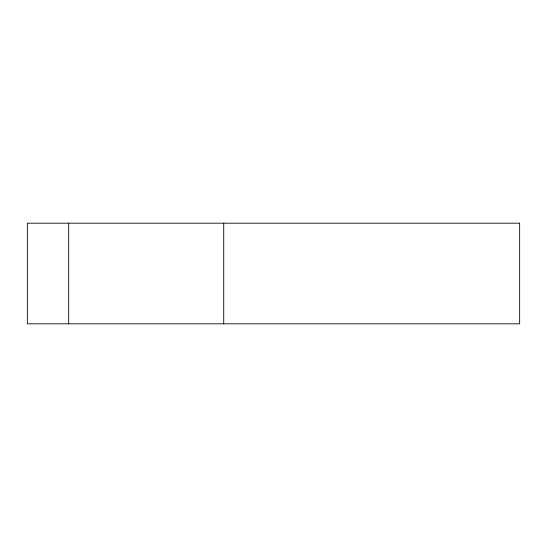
<?xml version="1.0" encoding="UTF-8"?>
<svg xmlns="http://www.w3.org/2000/svg" width="547" height="547" viewBox="0 0 547 547"><rect width="100%" height="100%" fill="white"/><g stroke="black" fill="none" stroke-linecap="round" stroke-linejoin="round"><path stroke-width="0.82" d="M223.723 223.19L223.723 323.81M68.676 223.19L68.676 323.81M519.65 223.19L27.35 223.19L27.35 323.81L519.65 323.81L519.65 223.19"/></g></svg>
